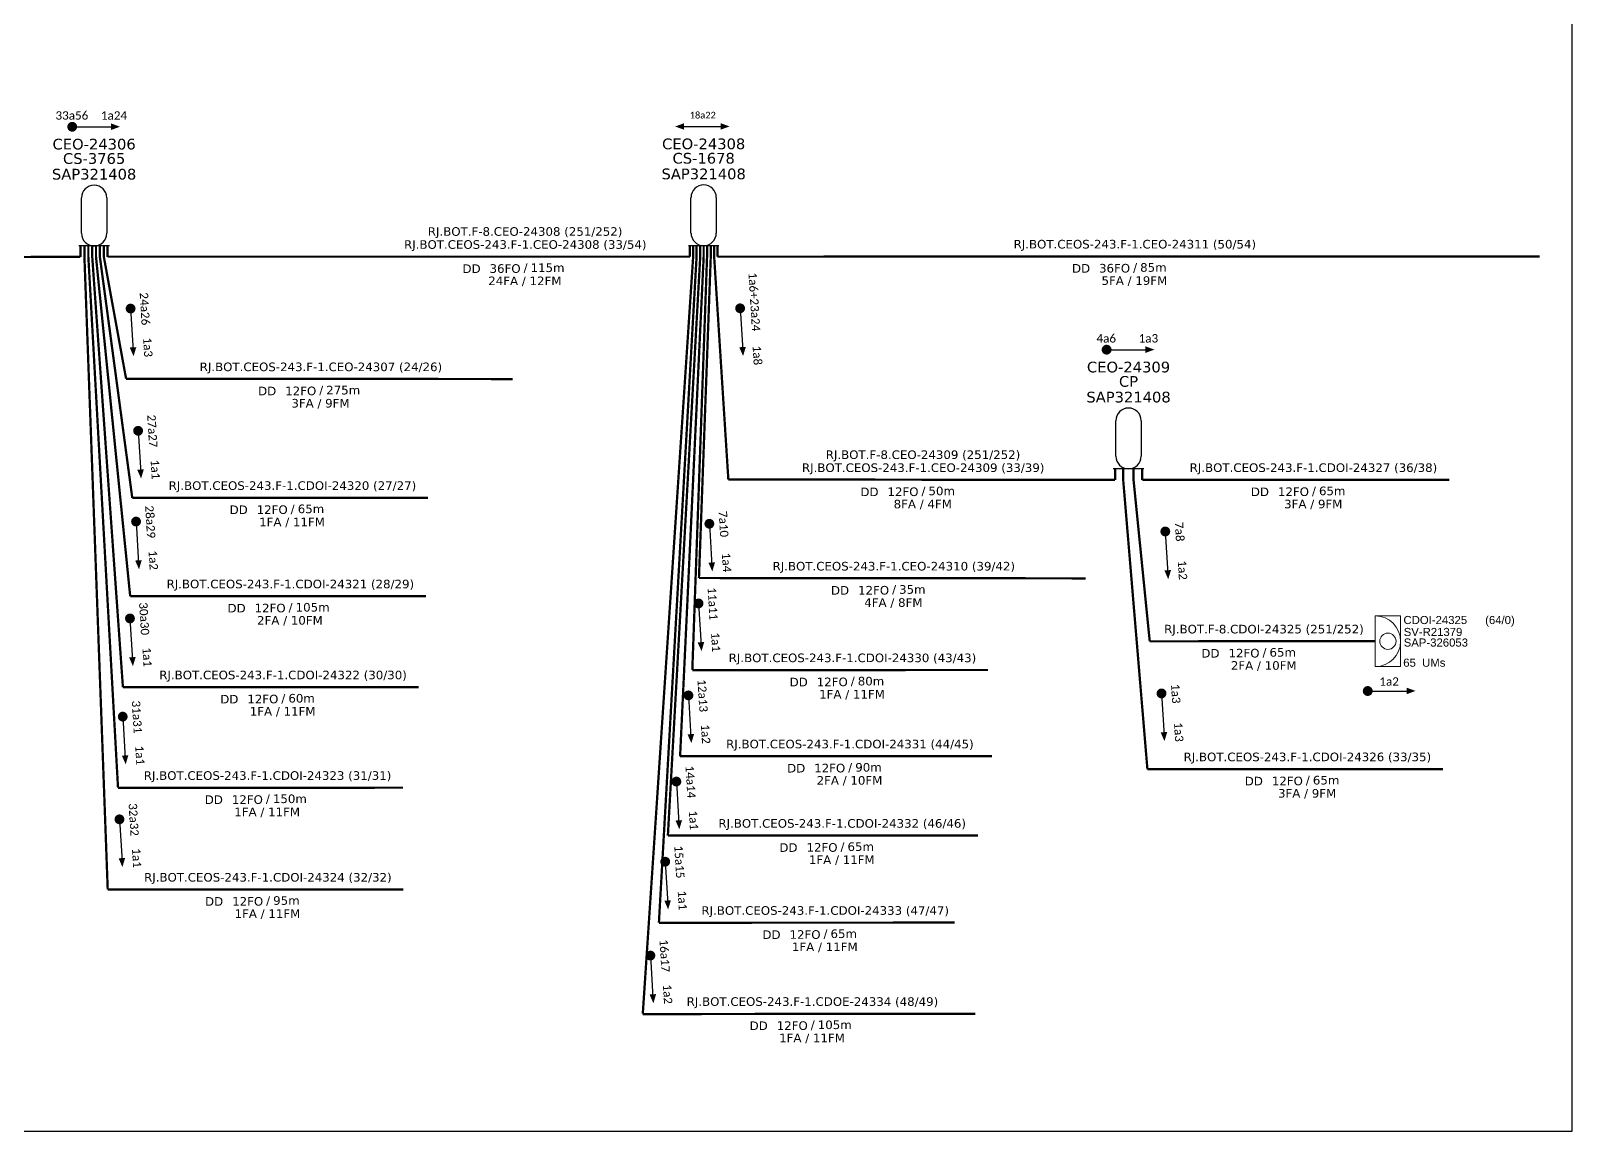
# Model space of a CAD drawing. Extents: x -4 to 837, y 1 to 595.
# Drawn here: x 500.5 to 837.2, y 1.3 to 241.6 of the extents above; entities that cross this region are included whole.
import ezdxf
from ezdxf.enums import TextEntityAlignment as Align

# ---------------------------------------------------------------- set-up
doc = ezdxf.new("R2010")
doc.units = 0
for name, color, linetype, lineweight in [("20.0-LEGENDA DOS CDO'S", 1, 'Continuous', 0), ('20.1-CDO_INTERIOR', 1, 'Continuous', 0), ('40.1-ETIQUETAS', 1, 'Continuous', 20)]:
    doc.layers.add(name, color=color, linetype=linetype, lineweight=lineweight)
for name, color, linetype in [('20.4-CEOS', 1, 'Continuous'), ('CAP a instalar', 1, 'Continuous'), ('SETA', 7, 'Continuous'), ('UNIFILAR', 7, 'Continuous')]:
    doc.layers.add(name, color=color, linetype=linetype)
doc.styles.add('ARIAL', font='arial.ttf')
doc.styles.add('siredit', font='verdana.ttf')

# ---------------------------------------------------------------- blocks, each defined once
blk = doc.blocks.new('ETIQUETA_RS5F')
at = {"layer": '40.1-ETIQUETAS', "color": 0, "style": 'siredit'}
blk.add_text('/', height=1.5, dxfattribs=at).set_placement((1.58, -1.95), align=Align.MIDDLE_RIGHT)
for tag, p in [('ETIQUETA_R_SECUNDARIA', (1.21, 2.1)), ('ETIQUETA_R_PRIMARIA', (1.21, 4.1)), ('F_ATIVAS/F_MORTAS', (1.14, -4.24))]:
    blk.add_attdef(tag, text='', height=1.5, dxfattribs=at).set_placement(p, align=Align.MIDDLE_CENTER)
for tag, p in [('TIPO_CABO', (-6.58, -2.12)), ('CAP_CABO', (0.4, -2.09))]:
    blk.add_attdef(tag, text='', height=1.5, dxfattribs=at).set_placement(p, align=Align.MIDDLE_RIGHT)
blk.add_attdef('METROS', text='', height=1.5, dxfattribs=at).set_placement((2.14, -1.95), align=Align.MIDDLE_LEFT)
for tag, p in [('FUSÃO_1', (0.85, -8.39)), ('FUSÃO_2', (0.85, -10.6)), ('FUSÃO_3', (0.85, -12.93)), ('FUSÃO_4', (0.85, -15.14)), ('FUSÃO_5', (0.85, -17.16))]:
    blk.add_attdef(tag, text='', height=1.5, dxfattribs=at).set_placement(p, align=Align.CENTER)
blk = doc.blocks.new('SAN')
at = {"layer": 'SETA'}
blk.add_lwpolyline([(-2.58, 0), (6.02, 0)], dxfattribs=at)
for points in [[(-2.1, -0.66), (-3.93, 0), (-2.1, 0.67)], [(5.33, 0.68), (7.16, 0.01), (5.33, -0.65)]]:
    blk.add_solid(points, dxfattribs=at)

msp = doc.modelspace()

# ---------------------------------------------------------------- linework, layer by layer
for p, q in [((837.17, 1.26), (837.17, 595.26)), ((-3.83, 1.26), (837.17, 1.26))]:
    msp.add_line(p, q)
at = {"color": 7, "const_width": 1.07, "elevation": 1.07}
for points in [[(508.98, 220.6, 1), (510.05, 220.6, 1)], [(522.24, 181.43, 1), (522.3, 180.36, 1)]]:
    msp.add_lwpolyline(points, format="xyb", close=True, dxfattribs=at)
at = {"const_width": 1.07, "elevation": 1.07}
for points in [[(655.38, 181.49, 1), (655.45, 180.42, 1)], [(734.93, 171.92, 1), (736.01, 171.92, 1)], [(523.88, 154.74, 1), (523.94, 153.67, 1)], [(523.43, 134.92, 1), (523.49, 133.85, 1)], [(648.66, 134.44, 1), (648.72, 133.37, 1)], [(748.26, 132.75, 1), (748.32, 131.68, 1)], [(646.3, 117.04, 1), (646.36, 115.96, 1)], [(522.1, 113.76, 1), (522.16, 112.69, 1)], [(747.43, 97.39, 1), (747.5, 96.31, 1)], [(791.97, 97.38, 1), (793.05, 97.38, 1)], [(644.09, 96.96, 1), (644.15, 95.89, 1)], [(520.52, 92.32, 1), (520.58, 91.25, 1)], [(641.45, 78.14, 1), (641.52, 77.07, 1)], [(519.81, 69.89, 1), (519.87, 68.82, 1)], [(639.02, 60.64, 1), (639.08, 59.57, 1)], [(635.79, 40.14, 1), (635.85, 39.07, 1)]]:
    msp.add_lwpolyline(points, format="xyb", close=True, dxfattribs=at)
at = {"layer": '20.1-CDO_INTERIOR', "color": 1, "lineweight": 18, "elevation": 1.07}
msp.add_lwpolyline([(799.69, 102.71), (799.69, 113.79), (794.15, 113.79), (794.15, 102.71)], close=True, dxfattribs=at)
at = {"layer": '20.1-CDO_INTERIOR', "color": 1, "lineweight": 18}
msp.add_circle((796.92, 108.25, 1.07), 1.77, dxfattribs=at)
msp.add_arc((794.15, 108.25, 1.07), 5.54, 270, 90, dxfattribs=at)
at = {"layer": '20.4-CEOS', "color": 7}
for p, q in [((511.54, 197.33, 1.07), (511.54, 205.08, 1.07)), ((517.07, 205.08, 1.07), (517.07, 197.33, 1.07)), ((517.63, 194.57, 1.07), (510.97, 194.57, 1.07))]:
    msp.add_line(p, q, dxfattribs=at)
at = {"layer": '20.4-CEOS', "color": 5}
for p, q in [((644.68, 197.39, 1.07), (644.68, 205.15, 1.07)), ((650.21, 205.15, 1.07), (650.21, 197.39, 1.07)), ((650.78, 194.63, 1.07), (644.12, 194.63, 1.07))]:
    msp.add_line(p, q, dxfattribs=at)
at = {"layer": '20.4-CEOS', "color": 1}
for p, q in [((737.49, 148.65, 1.07), (737.49, 156.41, 1.07)), ((743.02, 156.41, 1.07), (743.02, 148.65, 1.07)), ((743.59, 145.89, 1.07), (736.93, 145.89, 1.07))]:
    msp.add_line(p, q, dxfattribs=at)
at = {"layer": '20.4-CEOS', "color": 7}
for centre, start, end in [((514.3, 205.08, 1.07), 0, 180), ((514.3, 197.33, 1.07), 180, 0)]:
    msp.add_arc(centre, 2.76, start, end, dxfattribs=at)
at = {"layer": '20.4-CEOS', "color": 5}
for centre, start, end in [((647.45, 205.15, 1.07), 0, 180), ((647.45, 197.39, 1.07), 180, 0)]:
    msp.add_arc(centre, 2.76, start, end, dxfattribs=at)
at = {"layer": '20.4-CEOS', "color": 1}
for centre, start, end in [((740.26, 156.41, 1.07), 0, 180), ((740.26, 148.65, 1.07), 180, 0)]:
    msp.add_arc(centre, 2.76, start, end, dxfattribs=at)
at = {"layer": 'CAP a instalar', "color": 7, "ltscale": 7, "const_width": 0.5, "elevation": 1.07}
for points in [[(424.41, 192.14), (511.3, 192.17)], [(511.3, 192.17), (511.3, 194.57)], [(512.18, 192.17), (512.18, 194.57)], [(513.04, 192.17), (513.04, 194.57)], [(513.89, 192.17), (513.89, 194.57)], [(514.71, 192.17), (514.71, 194.57)], [(515.56, 192.17), (515.56, 194.57)], [(516.43, 192.17), (516.43, 194.57)], [(521.28, 165.58), (516.43, 192.17)], [(517.23, 192.17), (517.23, 194.57)], [(517.23, 192.23), (644.44, 192.23)], [(634.15, 26.89), (645.16, 192.23)], [(644.44, 192.23), (644.44, 194.63)], [(645.16, 192.23), (645.16, 194.63)], [(650.45, 192.23), (650.45, 194.63)], [(650.45, 192.23), (830.07, 192.3)], [(521.28, 165.58), (605.75, 165.51)], [(634.15, 26.83), (706.81, 26.89)]]:
    msp.add_lwpolyline(points, dxfattribs=at)
at = {"layer": 'CAP a instalar', "color": 8, "ltscale": 7, "const_width": 0.5, "elevation": 1.07}
for points in [[(517.27, 54.04), (512.18, 192.17)], [(519.52, 76.25), (513.04, 192.17)], [(520.59, 98.21), (513.89, 192.17)], [(522.18, 118.08), (514.71, 192.17)], [(522.63, 139.57), (515.56, 192.17)], [(637.67, 46.78), (645.9, 192.23)], [(639.63, 65.8), (646.7, 192.23)], [(642.3, 83.13), (647.45, 192.23)], [(644.97, 101.95), (648.19, 192.23)], [(645.9, 192.23), (645.9, 194.63)], [(646.42, 122.06), (649, 192.23)], [(646.7, 192.23), (646.7, 194.63)], [(647.45, 192.23), (647.45, 194.63)], [(648.19, 192.23), (648.19, 194.63)], [(649, 192.23), (649, 194.63)], [(739.09, 143.49), (739.09, 145.89)], [(743.24, 143.49), (743.24, 145.89)], [(744.38, 80.32), (739.09, 143.49)], [(743.24, 143.51), (810.31, 143.51)], [(522.63, 139.57), (587.23, 139.59)], [(646.42, 122.06), (730.9, 121.98)], [(522.18, 118.08), (586.77, 118.1)], [(644.97, 101.95), (709.56, 101.97)], [(520.59, 98.21), (585.18, 98.23)], [(642.3, 83.13), (710.45, 83.15)], [(744.38, 80.32), (808.97, 80.34)], [(519.52, 76.25), (581.8, 76.27)], [(639.63, 65.8), (707.41, 65.82)], [(517.27, 54.04), (581.86, 54.05)], [(637.67, 46.78), (702.27, 46.8)]]:
    msp.add_lwpolyline(points, dxfattribs=at)
at = {"layer": 'CAP a instalar', "color": 1, "ltscale": 7, "const_width": 0.5, "elevation": 1.07}
for points in [[(649.74, 192.23), (649.74, 194.63)], [(652.84, 143.57), (649.74, 192.23)], [(737.32, 143.49), (737.32, 145.89)], [(741.35, 143.49), (741.35, 145.89)], [(652.84, 143.57), (737.32, 143.49)], [(744.89, 108.23), (741.35, 143.49)], [(744.89, 108.23), (794.14, 108.25)]]:
    msp.add_lwpolyline(points, dxfattribs=at)
at = {"layer": 'SETA', "color": 7, "elevation": 1.07}
for points in [[(509.51, 220.6), (518.73, 220.6)], [(509.51, 220.6), (518.73, 220.6)], [(635.82, 39.61), (636.38, 30.41)]]:
    msp.add_lwpolyline(points, dxfattribs=at)
at = {"layer": 'SETA', "elevation": 1.07}
for points in [[(522.27, 180.9), (522.83, 171.69)], [(655.42, 180.96), (655.97, 171.76)], [(735.47, 171.92), (744.69, 171.92)], [(735.47, 171.92), (744.69, 171.92)], [(523.91, 154.2), (524.47, 145)], [(523.46, 134.38), (524.02, 125.18)], [(648.69, 133.9), (649.25, 124.7)], [(748.29, 132.22), (748.85, 123.02)], [(646.33, 116.5), (646.89, 107.3)], [(522.13, 113.23), (522.69, 104.02)], [(644.12, 96.42), (644.68, 87.22)], [(747.47, 96.85), (748.02, 87.65)], [(792.51, 97.38), (801.73, 97.38)], [(520.55, 91.78), (521.11, 82.58)], [(641.49, 77.6), (642.04, 68.4)], [(519.84, 69.35), (520.4, 60.15)], [(639.05, 60.1), (639.61, 50.9)]]:
    msp.add_lwpolyline(points, dxfattribs=at)
at = {"layer": 'SETA', "color": 7}
for points in [[(517.99, 221.33, 1.07), (519.96, 220.61, 1.07), (517.99, 219.9, 1.07)], [(517.99, 221.33, 1.07), (519.96, 220.61, 1.07), (517.99, 219.9, 1.07)], [(637.06, 31.19, 1.07), (636.47, 29.18, 1.07), (635.63, 31.1, 1.07)]]:
    msp.add_solid(points, dxfattribs=at)
at = {"layer": 'SETA'}
for points in [[(523.51, 172.48, 1.07), (522.92, 170.47, 1.07), (522.08, 172.39, 1.07)], [(656.66, 172.54, 1.07), (656.06, 170.53, 1.07), (655.23, 172.45, 1.07)], [(743.95, 172.65, 1.07), (745.92, 171.94, 1.07), (743.95, 171.22, 1.07)], [(743.95, 172.65, 1.07), (745.92, 171.94, 1.07), (743.95, 171.22, 1.07)], [(525.15, 145.78, 1.07), (524.56, 143.78, 1.07), (523.72, 145.7, 1.07)], [(524.7, 125.96, 1.07), (524.11, 123.96, 1.07), (523.27, 125.87, 1.07)], [(649.93, 125.48, 1.07), (649.34, 123.48, 1.07), (648.5, 125.39, 1.07)], [(749.53, 123.8, 1.07), (748.93, 121.79, 1.07), (748.1, 123.71, 1.07)], [(647.57, 108.08, 1.07), (646.98, 106.07, 1.07), (646.14, 107.99, 1.07)], [(523.37, 104.8, 1.07), (522.78, 102.8, 1.07), (521.94, 104.72, 1.07)], [(800.99, 98.11, 1.07), (802.95, 97.4, 1.07), (800.99, 96.68, 1.07)], [(645.36, 88, 1.07), (644.76, 86, 1.07), (643.93, 87.92, 1.07)], [(748.71, 88.43, 1.07), (748.11, 86.42, 1.07), (747.28, 88.34, 1.07)], [(521.79, 83.36, 1.07), (521.19, 81.36, 1.07), (520.36, 83.27, 1.07)], [(642.73, 69.18, 1.07), (642.13, 67.18, 1.07), (641.3, 69.09, 1.07)], [(521.08, 60.93, 1.07), (520.48, 58.93, 1.07), (519.65, 60.85, 1.07)], [(640.29, 51.68, 1.07), (639.69, 49.68, 1.07), (638.86, 51.6, 1.07)]]:
    msp.add_solid(points, dxfattribs=at)

# ---------------------------------------------------------------- block references
at = {"layer": '40.1-ETIQUETAS', "color": 7}
ref = msp.add_blockref('ETIQUETA_RS5F', (607, 192.26, 1.07), dxfattribs=dict(at, xscale=1.250991241187067, yscale=1.250991241187067, zscale=1.250991241187067))
ref.add_attrib('ETIQUETA_R_PRIMARIA', 'RJ.BOT.F-8.CEO-24308 (251/252)', dxfattribs={"color": 0, "height": 1.8765, "style": 'siredit'}).set_placement((608.44, 197.73, 1.07), align=Align.MIDDLE_CENTER)
ref.add_attrib('ETIQUETA_R_SECUNDARIA', 'RJ.BOT.CEOS-243.F-1.CEO-24308 (33/54)', dxfattribs={"color": 0, "height": 1.8765, "style": 'siredit'}).set_placement((608.48, 194.89, 1.07), align=Align.MIDDLE_CENTER)
ref.add_attrib('TIPO_CABO', 'DD', dxfattribs={"color": 0, "height": 1.876, "style": 'siredit'}).set_placement((598.73, 189.61, 1.07), align=Align.MIDDLE_RIGHT)
ref.add_attrib('CAP_CABO', '36FO', dxfattribs={"color": 0, "height": 1.876, "style": 'siredit'}).set_placement((607.46, 189.64, 1.07), align=Align.MIDDLE_RIGHT)
ref.add_attrib('METROS', '115m', dxfattribs={"color": 0, "height": 1.876, "style": 'siredit'}).set_placement((609.64, 189.82, 1.07), align=Align.MIDDLE_LEFT)
ref.add_attrib('F_ATIVAS/F_MORTAS', '24FA / 12FM', dxfattribs={"color": 0, "height": 1.8765, "style": 'siredit'}).set_placement((608.39, 186.95, 1.07), align=Align.MIDDLE_CENTER)
ref = msp.add_blockref('ETIQUETA_RS5F', (740.15, 192.32, 1.07), dxfattribs=dict(at, xscale=1.250991241187067, yscale=1.250991241187067, zscale=1.250991241187067))
ref.add_attrib('ETIQUETA_R_SECUNDARIA', 'RJ.BOT.CEOS-243.F-1.CEO-24311 (50/54)', dxfattribs={"color": 0, "height": 1.8765, "style": 'siredit'}).set_placement((741.63, 194.96, 1.07), align=Align.MIDDLE_CENTER)
ref.add_attrib('TIPO_CABO', 'DD', dxfattribs={"color": 0, "height": 1.876, "style": 'siredit'}).set_placement((731.87, 189.68, 1.07), align=Align.MIDDLE_RIGHT)
ref.add_attrib('CAP_CABO', '36FO', dxfattribs={"color": 0, "height": 1.876, "style": 'siredit'}).set_placement((740.6, 189.71, 1.07), align=Align.MIDDLE_RIGHT)
ref.add_attrib('METROS', '85m', dxfattribs={"color": 0, "height": 1.876, "style": 'siredit'}).set_placement((742.79, 189.88, 1.07), align=Align.MIDDLE_LEFT)
ref.add_attrib('F_ATIVAS/F_MORTAS', '5FA / 19FM', dxfattribs={"color": 0, "height": 1.876, "style": 'siredit'}).set_placement((741.54, 187.01, 1.07), align=Align.MIDDLE_CENTER)
ref = msp.add_blockref('ETIQUETA_RS5F', (562.36, 165.54, 1.07), dxfattribs=dict(at, xscale=1.250991241187067, yscale=1.250991241187067, zscale=1.250991241187067))
ref.add_attrib('ETIQUETA_R_SECUNDARIA', 'RJ.BOT.CEOS-243.F-1.CEO-24307 (24/26)', dxfattribs={"color": 0, "height": 1.8765, "style": 'siredit'}).set_placement((563.84, 168.17, 1.07), align=Align.MIDDLE_CENTER)
ref.add_attrib('TIPO_CABO', 'DD', dxfattribs={"color": 0, "height": 1.876, "style": 'siredit'}).set_placement((554.08, 162.89, 1.07), align=Align.MIDDLE_RIGHT)
ref.add_attrib('CAP_CABO', '12FO', dxfattribs={"color": 0, "height": 1.876, "style": 'siredit'}).set_placement((562.82, 162.92, 1.07), align=Align.MIDDLE_RIGHT)
ref.add_attrib('METROS', '275m', dxfattribs={"color": 0, "height": 1.876, "style": 'siredit'}).set_placement((565, 163.09, 1.07), align=Align.MIDDLE_LEFT)
ref.add_attrib('F_ATIVAS/F_MORTAS', '3FA / 9FM', dxfattribs={"color": 0, "height": 1.876, "style": 'siredit'}).set_placement((563.75, 160.23, 1.07), align=Align.MIDDLE_CENTER)
at = {"layer": '40.1-ETIQUETAS', "color": 1}
ref = msp.add_blockref('ETIQUETA_RS5F', (693.92, 143.52, 1.07), dxfattribs=dict(at, xscale=1.250991241187067, yscale=1.250991241187067, zscale=1.250991241187067))
ref.add_attrib('ETIQUETA_R_PRIMARIA', 'RJ.BOT.F-8.CEO-24309 (251/252)', dxfattribs={"color": 0, "height": 1.8765, "style": 'siredit'}).set_placement((695.36, 148.99, 1.07), align=Align.MIDDLE_CENTER)
ref.add_attrib('ETIQUETA_R_SECUNDARIA', 'RJ.BOT.CEOS-243.F-1.CEO-24309 (33/39)', dxfattribs={"color": 0, "height": 1.8765, "style": 'siredit'}).set_placement((695.4, 146.15, 1.07), align=Align.MIDDLE_CENTER)
ref.add_attrib('TIPO_CABO', 'DD', dxfattribs={"color": 0, "height": 1.876, "style": 'siredit'}).set_placement((685.65, 140.87, 1.07), align=Align.MIDDLE_RIGHT)
ref.add_attrib('CAP_CABO', '12FO', dxfattribs={"color": 0, "height": 1.876, "style": 'siredit'}).set_placement((694.38, 140.9, 1.07), align=Align.MIDDLE_RIGHT)
ref.add_attrib('METROS', '50m', dxfattribs={"color": 0, "height": 1.876, "style": 'siredit'}).set_placement((696.56, 141.08, 1.07), align=Align.MIDDLE_LEFT)
ref.add_attrib('F_ATIVAS/F_MORTAS', '8FA / 4FM', dxfattribs={"color": 0, "height": 1.876, "style": 'siredit'}).set_placement((695.31, 138.21, 1.07), align=Align.MIDDLE_CENTER)
at = {"layer": '40.1-ETIQUETAS', "color": 8}
ref = msp.add_blockref('ETIQUETA_RS5F', (779.22, 143.53, 1.07), dxfattribs=dict(at, xscale=1.250991241187067, yscale=1.250991241187067, zscale=1.250991241187067))
ref.add_attrib('ETIQUETA_R_PRIMARIA', 'RJ.BOT.CEOS-243.F-1.CDOI-24327 (36/38)', dxfattribs={"color": 0, "height": 1.8765, "style": 'siredit'}).set_placement((780.65, 146.16, 1.07), align=Align.MIDDLE_CENTER)
ref.add_attrib('TIPO_CABO', 'DD', dxfattribs={"color": 0, "height": 1.876, "style": 'siredit'}).set_placement((770.94, 140.88, 1.07), align=Align.MIDDLE_RIGHT)
ref.add_attrib('CAP_CABO', '12FO', dxfattribs={"color": 0, "height": 1.876, "style": 'siredit'}).set_placement((779.68, 140.91, 1.07), align=Align.MIDDLE_RIGHT)
ref.add_attrib('METROS', '65m', dxfattribs={"color": 0, "height": 1.876, "style": 'siredit'}).set_placement((781.86, 141.08, 1.07), align=Align.MIDDLE_LEFT)
ref.add_attrib('F_ATIVAS/F_MORTAS', '3FA / 9FM', dxfattribs={"color": 0, "height": 1.876, "style": 'siredit'}).set_placement((780.61, 138.22, 1.07), align=Align.MIDDLE_CENTER)
ref = msp.add_blockref('ETIQUETA_RS5F', (556.13, 139.6, 1.07), dxfattribs=dict(at, xscale=1.250991241187067, yscale=1.250991241187067, zscale=1.250991241187067))
ref.add_attrib('ETIQUETA_R_SECUNDARIA', 'RJ.BOT.CEOS-243.F-1.CDOI-24320 (27/27)', dxfattribs={"color": 0, "height": 1.8765, "style": 'siredit'}).set_placement((557.62, 142.24, 1.07), align=Align.MIDDLE_CENTER)
ref.add_attrib('TIPO_CABO', 'DD', dxfattribs={"color": 0, "height": 1.876, "style": 'siredit'}).set_placement((547.86, 136.96, 1.07), align=Align.MIDDLE_RIGHT)
ref.add_attrib('CAP_CABO', '12FO', dxfattribs={"color": 0, "height": 1.876, "style": 'siredit'}).set_placement((556.59, 136.99, 1.07), align=Align.MIDDLE_RIGHT)
ref.add_attrib('METROS', '65m', dxfattribs={"color": 0, "height": 1.876, "style": 'siredit'}).set_placement((558.78, 137.16, 1.07), align=Align.MIDDLE_LEFT)
ref.add_attrib('F_ATIVAS/F_MORTAS', '1FA / 11FM', dxfattribs={"color": 0, "height": 1.876, "style": 'siredit'}).set_placement((557.53, 134.29, 1.07), align=Align.MIDDLE_CENTER)
ref = msp.add_blockref('ETIQUETA_RS5F', (687.5, 122.01, 1.07), dxfattribs=dict(at, xscale=1.250991241187067, yscale=1.250991241187067, zscale=1.250991241187067))
ref.add_attrib('ETIQUETA_R_SECUNDARIA', 'RJ.BOT.CEOS-243.F-1.CEO-24310 (39/42)', dxfattribs={"color": 0, "height": 1.8765, "style": 'siredit'}).set_placement((688.98, 124.64, 1.07), align=Align.MIDDLE_CENTER)
ref.add_attrib('TIPO_CABO', 'DD', dxfattribs={"color": 0, "height": 1.876, "style": 'siredit'}).set_placement((679.22, 119.36, 1.07), align=Align.MIDDLE_RIGHT)
ref.add_attrib('CAP_CABO', '12FO', dxfattribs={"color": 0, "height": 1.876, "style": 'siredit'}).set_placement((687.96, 119.39, 1.07), align=Align.MIDDLE_RIGHT)
ref.add_attrib('METROS', '35m', dxfattribs={"color": 0, "height": 1.876, "style": 'siredit'}).set_placement((690.14, 119.56, 1.07), align=Align.MIDDLE_LEFT)
ref.add_attrib('F_ATIVAS/F_MORTAS', '4FA / 8FM', dxfattribs={"color": 0, "height": 1.876, "style": 'siredit'}).set_placement((688.89, 116.7, 1.07), align=Align.MIDDLE_CENTER)
ref = msp.add_blockref('ETIQUETA_RS5F', (555.68, 118.12, 1.07), dxfattribs=dict(at, xscale=1.250991241187067, yscale=1.250991241187067, zscale=1.250991241187067))
ref.add_attrib('ETIQUETA_R_SECUNDARIA', 'RJ.BOT.CEOS-243.F-1.CDOI-24321 (28/29)', dxfattribs={"color": 0, "height": 1.8765, "style": 'siredit'}).set_placement((557.16, 120.75, 1.07), align=Align.MIDDLE_CENTER)
ref.add_attrib('TIPO_CABO', 'DD', dxfattribs={"color": 0, "height": 1.876, "style": 'siredit'}).set_placement((547.4, 115.47, 1.07), align=Align.MIDDLE_RIGHT)
ref.add_attrib('CAP_CABO', '12FO', dxfattribs={"color": 0, "height": 1.876, "style": 'siredit'}).set_placement((556.13, 115.5, 1.07), align=Align.MIDDLE_RIGHT)
ref.add_attrib('METROS', '105m', dxfattribs={"color": 0, "height": 1.876, "style": 'siredit'}).set_placement((558.32, 115.67, 1.07), align=Align.MIDDLE_LEFT)
ref.add_attrib('F_ATIVAS/F_MORTAS', '2FA / 10FM', dxfattribs={"color": 0, "height": 1.876, "style": 'siredit'}).set_placement((557.07, 112.81, 1.07), align=Align.MIDDLE_CENTER)
at = {"layer": '40.1-ETIQUETAS', "color": 1}
ref = msp.add_blockref('ETIQUETA_RS5F', (768.41, 108.27, 1.07), dxfattribs=dict(at, xscale=1.250991241187067, yscale=1.250991241187067, zscale=1.250991241187067))
ref.add_attrib('ETIQUETA_R_PRIMARIA', 'RJ.BOT.F-8.CDOI-24325 (251/252)', dxfattribs={"color": 0, "height": 1.8765, "style": 'siredit'}).set_placement((769.84, 110.9, 1.07), align=Align.MIDDLE_CENTER)
ref.add_attrib('TIPO_CABO', 'DD', dxfattribs={"color": 0, "height": 1.876, "style": 'siredit'}).set_placement((760.13, 105.62, 1.07), align=Align.MIDDLE_RIGHT)
ref.add_attrib('CAP_CABO', '12FO', dxfattribs={"color": 0, "height": 1.876, "style": 'siredit'}).set_placement((768.87, 105.65, 1.07), align=Align.MIDDLE_RIGHT)
ref.add_attrib('METROS', '65m', dxfattribs={"color": 0, "height": 1.876, "style": 'siredit'}).set_placement((771.05, 105.82, 1.07), align=Align.MIDDLE_LEFT)
ref.add_attrib('F_ATIVAS/F_MORTAS', '2FA / 10FM', dxfattribs={"color": 0, "height": 1.876, "style": 'siredit'}).set_placement((769.8, 102.96, 1.07), align=Align.MIDDLE_CENTER)
at = {"layer": '40.1-ETIQUETAS', "color": 8}
ref = msp.add_blockref('ETIQUETA_RS5F', (678.47, 101.99, 1.07), dxfattribs=dict(at, xscale=1.250991241187067, yscale=1.250991241187067, zscale=1.250991241187067))
ref.add_attrib('ETIQUETA_R_SECUNDARIA', 'RJ.BOT.CEOS-243.F-1.CDOI-24330 (43/43)', dxfattribs={"color": 0, "height": 1.8765, "style": 'siredit'}).set_placement((679.95, 104.62, 1.07), align=Align.MIDDLE_CENTER)
ref.add_attrib('TIPO_CABO', 'DD', dxfattribs={"color": 0, "height": 1.876, "style": 'siredit'}).set_placement((670.19, 99.34, 1.07), align=Align.MIDDLE_RIGHT)
ref.add_attrib('CAP_CABO', '12FO', dxfattribs={"color": 0, "height": 1.876, "style": 'siredit'}).set_placement((678.93, 99.37, 1.07), align=Align.MIDDLE_RIGHT)
ref.add_attrib('METROS', '80m', dxfattribs={"color": 0, "height": 1.876, "style": 'siredit'}).set_placement((681.11, 99.54, 1.07), align=Align.MIDDLE_LEFT)
ref.add_attrib('F_ATIVAS/F_MORTAS', '1FA / 11FM', dxfattribs={"color": 0, "height": 1.876, "style": 'siredit'}).set_placement((679.86, 96.68, 1.07), align=Align.MIDDLE_CENTER)
ref = msp.add_blockref('ETIQUETA_RS5F', (554.09, 98.25, 1.07), dxfattribs=dict(at, xscale=1.250991241187067, yscale=1.250991241187067, zscale=1.250991241187067))
ref.add_attrib('ETIQUETA_R_SECUNDARIA', 'RJ.BOT.CEOS-243.F-1.CDOI-24322 (30/30)', dxfattribs={"color": 0, "height": 1.8765, "style": 'siredit'}).set_placement((555.57, 100.88, 1.07), align=Align.MIDDLE_CENTER)
ref.add_attrib('TIPO_CABO', 'DD', dxfattribs={"color": 0, "height": 1.876, "style": 'siredit'}).set_placement((545.81, 95.6, 1.07), align=Align.MIDDLE_RIGHT)
ref.add_attrib('CAP_CABO', '12FO', dxfattribs={"color": 0, "height": 1.876, "style": 'siredit'}).set_placement((554.55, 95.63, 1.07), align=Align.MIDDLE_RIGHT)
ref.add_attrib('METROS', '60m', dxfattribs={"color": 0, "height": 1.876, "style": 'siredit'}).set_placement((556.73, 95.8, 1.07), align=Align.MIDDLE_LEFT)
ref.add_attrib('F_ATIVAS/F_MORTAS', '1FA / 11FM', dxfattribs={"color": 0, "height": 1.876, "style": 'siredit'}).set_placement((555.48, 92.94, 1.07), align=Align.MIDDLE_CENTER)
ref = msp.add_blockref('ETIQUETA_RS5F', (677.91, 83.17, 1.07), dxfattribs=dict(at, xscale=1.250991241187067, yscale=1.250991241187067, zscale=1.250991241187067))
ref.add_attrib('ETIQUETA_R_SECUNDARIA', 'RJ.BOT.CEOS-243.F-1.CDOI-24331 (44/45)', dxfattribs={"color": 0, "height": 1.8765, "style": 'siredit'}).set_placement((679.39, 85.8, 1.07), align=Align.MIDDLE_CENTER)
ref.add_attrib('TIPO_CABO', 'DD', dxfattribs={"color": 0, "height": 1.876, "style": 'siredit'}).set_placement((669.64, 80.52, 1.07), align=Align.MIDDLE_RIGHT)
ref.add_attrib('CAP_CABO', '12FO', dxfattribs={"color": 0, "height": 1.876, "style": 'siredit'}).set_placement((678.37, 80.55, 1.07), align=Align.MIDDLE_RIGHT)
ref.add_attrib('METROS', '90m', dxfattribs={"color": 0, "height": 1.876, "style": 'siredit'}).set_placement((680.56, 80.72, 1.07), align=Align.MIDDLE_LEFT)
ref.add_attrib('F_ATIVAS/F_MORTAS', '2FA / 10FM', dxfattribs={"color": 0, "height": 1.876, "style": 'siredit'}).set_placement((679.3, 77.86, 1.07), align=Align.MIDDLE_CENTER)
ref = msp.add_blockref('ETIQUETA_RS5F', (777.88, 80.36, 1.07), dxfattribs=dict(at, xscale=1.250991241187067, yscale=1.250991241187067, zscale=1.250991241187067))
ref.add_attrib('ETIQUETA_R_PRIMARIA', 'RJ.BOT.CEOS-243.F-1.CDOI-24326 (33/35)', dxfattribs={"color": 0, "height": 1.8765, "style": 'siredit'}).set_placement((779.32, 82.99, 1.07), align=Align.MIDDLE_CENTER)
ref.add_attrib('TIPO_CABO', 'DD', dxfattribs={"color": 0, "height": 1.876, "style": 'siredit'}).set_placement((769.61, 77.71, 1.07), align=Align.MIDDLE_RIGHT)
ref.add_attrib('CAP_CABO', '12FO', dxfattribs={"color": 0, "height": 1.876, "style": 'siredit'}).set_placement((778.34, 77.74, 1.07), align=Align.MIDDLE_RIGHT)
ref.add_attrib('METROS', '65m', dxfattribs={"color": 0, "height": 1.876, "style": 'siredit'}).set_placement((780.52, 77.91, 1.07), align=Align.MIDDLE_LEFT)
ref.add_attrib('F_ATIVAS/F_MORTAS', '3FA / 9FM', dxfattribs={"color": 0, "height": 1.876, "style": 'siredit'}).set_placement((779.27, 75.04, 1.07), align=Align.MIDDLE_CENTER)
ref = msp.add_blockref('ETIQUETA_RS5F', (550.7, 76.29, 1.07), dxfattribs=dict(at, xscale=1.250991241187067, yscale=1.250991241187067, zscale=1.250991241187067))
ref.add_attrib('ETIQUETA_R_SECUNDARIA', 'RJ.BOT.CEOS-243.F-1.CDOI-24323 (31/31)', dxfattribs={"color": 0, "height": 1.8765, "style": 'siredit'}).set_placement((552.18, 78.92, 1.07), align=Align.MIDDLE_CENTER)
ref.add_attrib('TIPO_CABO', 'DD', dxfattribs={"color": 0, "height": 1.876, "style": 'siredit'}).set_placement((542.43, 73.64, 1.07), align=Align.MIDDLE_RIGHT)
ref.add_attrib('CAP_CABO', '12FO', dxfattribs={"color": 0, "height": 1.876, "style": 'siredit'}).set_placement((551.16, 73.67, 1.07), align=Align.MIDDLE_RIGHT)
ref.add_attrib('METROS', '150m', dxfattribs={"color": 0, "height": 1.876, "style": 'siredit'}).set_placement((553.35, 73.85, 1.07), align=Align.MIDDLE_LEFT)
ref.add_attrib('F_ATIVAS/F_MORTAS', '1FA / 11FM', dxfattribs={"color": 0, "height": 1.876, "style": 'siredit'}).set_placement((552.1, 70.98, 1.07), align=Align.MIDDLE_CENTER)
ref = msp.add_blockref('ETIQUETA_RS5F', (676.23, 65.84, 1.07), dxfattribs=dict(at, xscale=1.250991241187067, yscale=1.250991241187067, zscale=1.250991241187067))
ref.add_attrib('ETIQUETA_R_SECUNDARIA', 'RJ.BOT.CEOS-243.F-1.CDOI-24332 (46/46)', dxfattribs={"color": 0, "height": 1.8765, "style": 'siredit'}).set_placement((677.71, 68.47, 1.07), align=Align.MIDDLE_CENTER)
ref.add_attrib('TIPO_CABO', 'DD', dxfattribs={"color": 0, "height": 1.876, "style": 'siredit'}).set_placement((667.95, 63.19, 1.07), align=Align.MIDDLE_RIGHT)
ref.add_attrib('CAP_CABO', '12FO', dxfattribs={"color": 0, "height": 1.876, "style": 'siredit'}).set_placement((676.69, 63.22, 1.07), align=Align.MIDDLE_RIGHT)
ref.add_attrib('METROS', '65m', dxfattribs={"color": 0, "height": 1.876, "style": 'siredit'}).set_placement((678.87, 63.39, 1.07), align=Align.MIDDLE_LEFT)
ref.add_attrib('F_ATIVAS/F_MORTAS', '1FA / 11FM', dxfattribs={"color": 0, "height": 1.876, "style": 'siredit'}).set_placement((677.62, 60.53, 1.07), align=Align.MIDDLE_CENTER)
ref = msp.add_blockref('ETIQUETA_RS5F', (550.77, 54.07, 1.07), dxfattribs=dict(at, xscale=1.250991241187067, yscale=1.250991241187067, zscale=1.250991241187067))
ref.add_attrib('ETIQUETA_R_SECUNDARIA', 'RJ.BOT.CEOS-243.F-1.CDOI-24324 (32/32)', dxfattribs={"color": 0, "height": 1.8765, "style": 'siredit'}).set_placement((552.25, 56.7, 1.07), align=Align.MIDDLE_CENTER)
ref.add_attrib('TIPO_CABO', 'DD', dxfattribs={"color": 0, "height": 1.876, "style": 'siredit'}).set_placement((542.49, 51.43, 1.07), align=Align.MIDDLE_RIGHT)
ref.add_attrib('CAP_CABO', '12FO', dxfattribs={"color": 0, "height": 1.876, "style": 'siredit'}).set_placement((551.23, 51.45, 1.07), align=Align.MIDDLE_RIGHT)
ref.add_attrib('METROS', '95m', dxfattribs={"color": 0, "height": 1.876, "style": 'siredit'}).set_placement((553.41, 51.63, 1.07), align=Align.MIDDLE_LEFT)
ref.add_attrib('F_ATIVAS/F_MORTAS', '1FA / 11FM', dxfattribs={"color": 0, "height": 1.876, "style": 'siredit'}).set_placement((552.16, 48.76, 1.07), align=Align.MIDDLE_CENTER)
ref = msp.add_blockref('ETIQUETA_RS5F', (672.52, 46.82, 1.07), dxfattribs=dict(at, xscale=1.250991241187067, yscale=1.250991241187067, zscale=1.250991241187067))
ref.add_attrib('ETIQUETA_R_SECUNDARIA', 'RJ.BOT.CEOS-243.F-1.CDOI-24333 (47/47)', dxfattribs={"color": 0, "height": 1.8765, "style": 'siredit'}).set_placement((674, 49.45, 1.07), align=Align.MIDDLE_CENTER)
ref.add_attrib('TIPO_CABO', 'DD', dxfattribs={"color": 0, "height": 1.876, "style": 'siredit'}).set_placement((664.25, 44.17, 1.07), align=Align.MIDDLE_RIGHT)
ref.add_attrib('CAP_CABO', '12FO', dxfattribs={"color": 0, "height": 1.876, "style": 'siredit'}).set_placement((672.98, 44.2, 1.07), align=Align.MIDDLE_RIGHT)
ref.add_attrib('METROS', '65m', dxfattribs={"color": 0, "height": 1.876, "style": 'siredit'}).set_placement((675.16, 44.38, 1.07), align=Align.MIDDLE_LEFT)
ref.add_attrib('F_ATIVAS/F_MORTAS', '1FA / 11FM', dxfattribs={"color": 0, "height": 1.876, "style": 'siredit'}).set_placement((673.91, 41.51, 1.07), align=Align.MIDDLE_CENTER)
at = {"layer": '40.1-ETIQUETAS', "color": 7}
ref = msp.add_blockref('ETIQUETA_RS5F', (669.73, 26.93, 1.07), dxfattribs=dict(at, xscale=1.250991241187067, yscale=1.250991241187067, zscale=1.250991241187067))
ref.add_attrib('ETIQUETA_R_SECUNDARIA', 'RJ.BOT.CEOS-243.F-1.CDOE-24334 (48/49)', dxfattribs={"color": 0, "height": 1.8765, "style": 'siredit'}).set_placement((671.21, 29.56, 1.07), align=Align.MIDDLE_CENTER)
ref.add_attrib('TIPO_CABO', 'DD', dxfattribs={"color": 0, "height": 1.876, "style": 'siredit'}).set_placement((661.45, 24.28, 1.07), align=Align.MIDDLE_RIGHT)
ref.add_attrib('CAP_CABO', '12FO', dxfattribs={"color": 0, "height": 1.876, "style": 'siredit'}).set_placement((670.19, 24.31, 1.07), align=Align.MIDDLE_RIGHT)
ref.add_attrib('METROS', '105m', dxfattribs={"color": 0, "height": 1.876, "style": 'siredit'}).set_placement((672.37, 24.49, 1.07), align=Align.MIDDLE_LEFT)
ref.add_attrib('F_ATIVAS/F_MORTAS', '1FA / 11FM', dxfattribs={"color": 0, "height": 1.876, "style": 'siredit'}).set_placement((671.12, 21.62, 1.07), align=Align.MIDDLE_CENTER)
at = {"layer": 'UNIFILAR', "color": 5, "lineweight": -3, "xscale": 1.072523368720134, "yscale": 1.072523368720134, "zscale": 1.072523368720134}
msp.add_blockref('SAN', (645.43, 220.66, 1.07), dxfattribs=at)

# ---------------------------------------------------------------- texts
at = {"color": 7, "char_height": 1.8348, "width": 27.1979, "attachment_point": 5}
for s, insert in [('\\C7;\\fCalibri|b0|i0|c0|p34;33a56', (509.44, 223.06, 1.07)), ('\\C7;\\fCalibri|b0|i0|c0|p34;1a24', (518.64, 223.06, 1.07))]:
    msp.add_mtext(s, dxfattribs=dict(at, insert=insert))
at = {"insert": (647.25, 223.13, 1.07), "char_height": 1.4586, "width": 27.1979, "attachment_point": 5}
msp.add_mtext('\\C7;\\fCalibri|b0|i0|c0|p34;18a22', dxfattribs=at)
at = {"color": 0, "char_height": 1.8348, "width": 27.1979, "attachment_point": 5, "rotation": 273.4639}
for s, insert in [('\\C7;\\fCalibri|b0|i0|c0|p34;1a6+23a24', (658.52, 182.36, 1.07)), ('\\C7;\\fCalibri|b0|i0|c0|p34;24a26', (525.37, 180.84, 1.07)), ('\\C7;\\fCalibri|b0|i0|c0|p34;1a3', (526.03, 172.45, 1.07)), ('\\C7;\\fCalibri|b0|i0|c0|p34;1a8', (659.17, 170.68, 1.07)), ('\\C7;\\fCalibri|b0|i0|c0|p34;27a27', (527.01, 154.15, 1.07)), ('\\C7;\\fCalibri|b0|i0|c0|p34;1a1', (527.67, 145.76, 1.07)), ('\\C7;\\fCalibri|b0|i0|c0|p34;28a29', (526.56, 134.32, 1.07)), ('\\C7;\\fCalibri|b0|i0|c0|p34;7a10', (651.79, 133.85, 1.07)), ('\\C7;\\fCalibri|b0|i0|c0|p34;7a8', (751.39, 132.16, 1.07)), ('\\C7;\\fCalibri|b0|i0|c0|p34;1a2', (527.22, 125.94, 1.07)), ('\\C7;\\fCalibri|b0|i0|c0|p34;1a4', (652.45, 125.46, 1.07)), ('\\C7;\\fCalibri|b0|i0|c0|p34;1a2', (752.05, 123.78, 1.07)), ('\\C7;\\fCalibri|b0|i0|c0|p34;11a11', (649.43, 116.44, 1.07)), ('\\C7;\\fCalibri|b0|i0|c0|p34;30a30', (525.23, 113.17, 1.07)), ('\\C7;\\fCalibri|b0|i0|c0|p34;1a1', (650.09, 108.06, 1.07)), ('\\C7;\\fCalibri|b0|i0|c0|p34;1a1', (525.89, 104.78, 1.07)), ('\\C7;\\fCalibri|b0|i0|c0|p34;12a13', (647.22, 96.37, 1.07)), ('\\C7;\\fCalibri|b0|i0|c0|p34;1a3', (750.57, 96.79, 1.07)), ('\\C7;\\fCalibri|b0|i0|c0|p34;31a31', (523.65, 91.72, 1.07)), ('\\C7;\\fCalibri|b0|i0|c0|p34;1a2', (647.88, 87.98, 1.07)), ('\\C7;\\fCalibri|b0|i0|c0|p34;1a3', (751.22, 88.41, 1.07)), ('\\C7;\\fCalibri|b0|i0|c0|p34;1a1', (524.31, 83.34, 1.07)), ('\\C7;\\fCalibri|b0|i0|c0|p34;14a14', (644.59, 77.54, 1.07)), ('\\C7;\\fCalibri|b0|i0|c0|p34;32a32', (522.94, 69.3, 1.07)), ('\\C7;\\fCalibri|b0|i0|c0|p34;1a1', (645.24, 69.16, 1.07)), ('\\C7;\\fCalibri|b0|i0|c0|p34;1a1', (523.6, 60.91, 1.07)), ('\\C7;\\fCalibri|b0|i0|c0|p34;15a15', (642.15, 60.05, 1.07)), ('\\C7;\\fCalibri|b0|i0|c0|p34;1a1', (642.81, 51.66, 1.07)), ('\\C7;\\fCalibri|b0|i0|c0|p34;16a17', (638.92, 39.55, 1.07))]:
    msp.add_mtext(s, dxfattribs=dict(at, insert=insert))
at = {"color": 0, "char_height": 1.8348, "width": 27.1979, "attachment_point": 5}
for s, insert in [('\\C7;\\fCalibri|b0|i0|c0|p34;4a6', (735.39, 174.39, 1.07)), ('\\C7;\\fCalibri|b0|i0|c0|p34;1a3', (744.59, 174.39, 1.07)), ('\\C7;\\fCalibri|b0|i0|c0|p34;1a2', (797.18, 99.45, 1.07))]:
    msp.add_mtext(s, dxfattribs=dict(at, insert=insert))
at = {"color": 7, "insert": (639.58, 31.17, 1.07), "char_height": 1.8348, "width": 27.1979, "attachment_point": 5, "rotation": 273.4639}
msp.add_mtext('\\C7;\\fCalibri|b0|i0|c0|p34;1a2', dxfattribs=at)
at = {"layer": "20.0-LEGENDA DOS CDO'S", "color": 1, "style": 'ARIAL'}
for s, p in [('CDOI-24325', (814.22, 112, 1.07)), ('65  UMs', (809.48, 102.68, 1.07))]:
    msp.add_text(s, height=1.773, dxfattribs=at).set_placement(p, align=Align.RIGHT)
for s, p in [('SV-R21379', (800.37, 109.39)), ('SAP-326053', (800.37, 107.08))]:
    msp.add_text(s, height=1.773, dxfattribs=at).set_placement(p)
msp.add_text('    (64/0)', height=1.77, dxfattribs=at).set_placement((820.02, 112, 1.07), align=Align.CENTER)
at = {"layer": '20.4-CEOS', "color": 7, "style": 'siredit'}
for tag, text, height, p in [('CEO-24306', 'CEOSXXX', 2.341, (514.3, 217.98, 1.07)), ('CS-3765', '', 2.34, (514.3, 214.84, 1.07)), ('SAP321408', '', 2.34, (514.3, 211.42, 1.07))]:
    msp.add_attdef(tag, text=text, height=height, dxfattribs=at).set_placement(p, align=Align.TOP_CENTER)
at = {"layer": '20.4-CEOS', "color": 5, "style": 'siredit'}
for tag, text, height, p in [('CEO-24308', 'CEOSXXX', 2.341, (647.45, 218.04, 1.07)), ('CS-1678', '', 2.34, (647.45, 214.9, 1.07)), ('SAP321408', '', 2.34, (647.45, 211.48, 1.07))]:
    msp.add_attdef(tag, text=text, height=height, dxfattribs=at).set_placement(p, align=Align.TOP_CENTER)
at = {"layer": '20.4-CEOS', "color": 1, "style": 'siredit'}
for tag, text, height, p in [('CEO-24309', 'CEOSXXX', 2.341, (740.26, 169.3, 1.07)), ('CP', '', 2.34, (740.26, 166.16, 1.07)), ('SAP321408', '', 2.34, (740.26, 162.74, 1.07))]:
    msp.add_attdef(tag, text=text, height=height, dxfattribs=at).set_placement(p, align=Align.TOP_CENTER)

doc.saveas('drawing.dxf')
